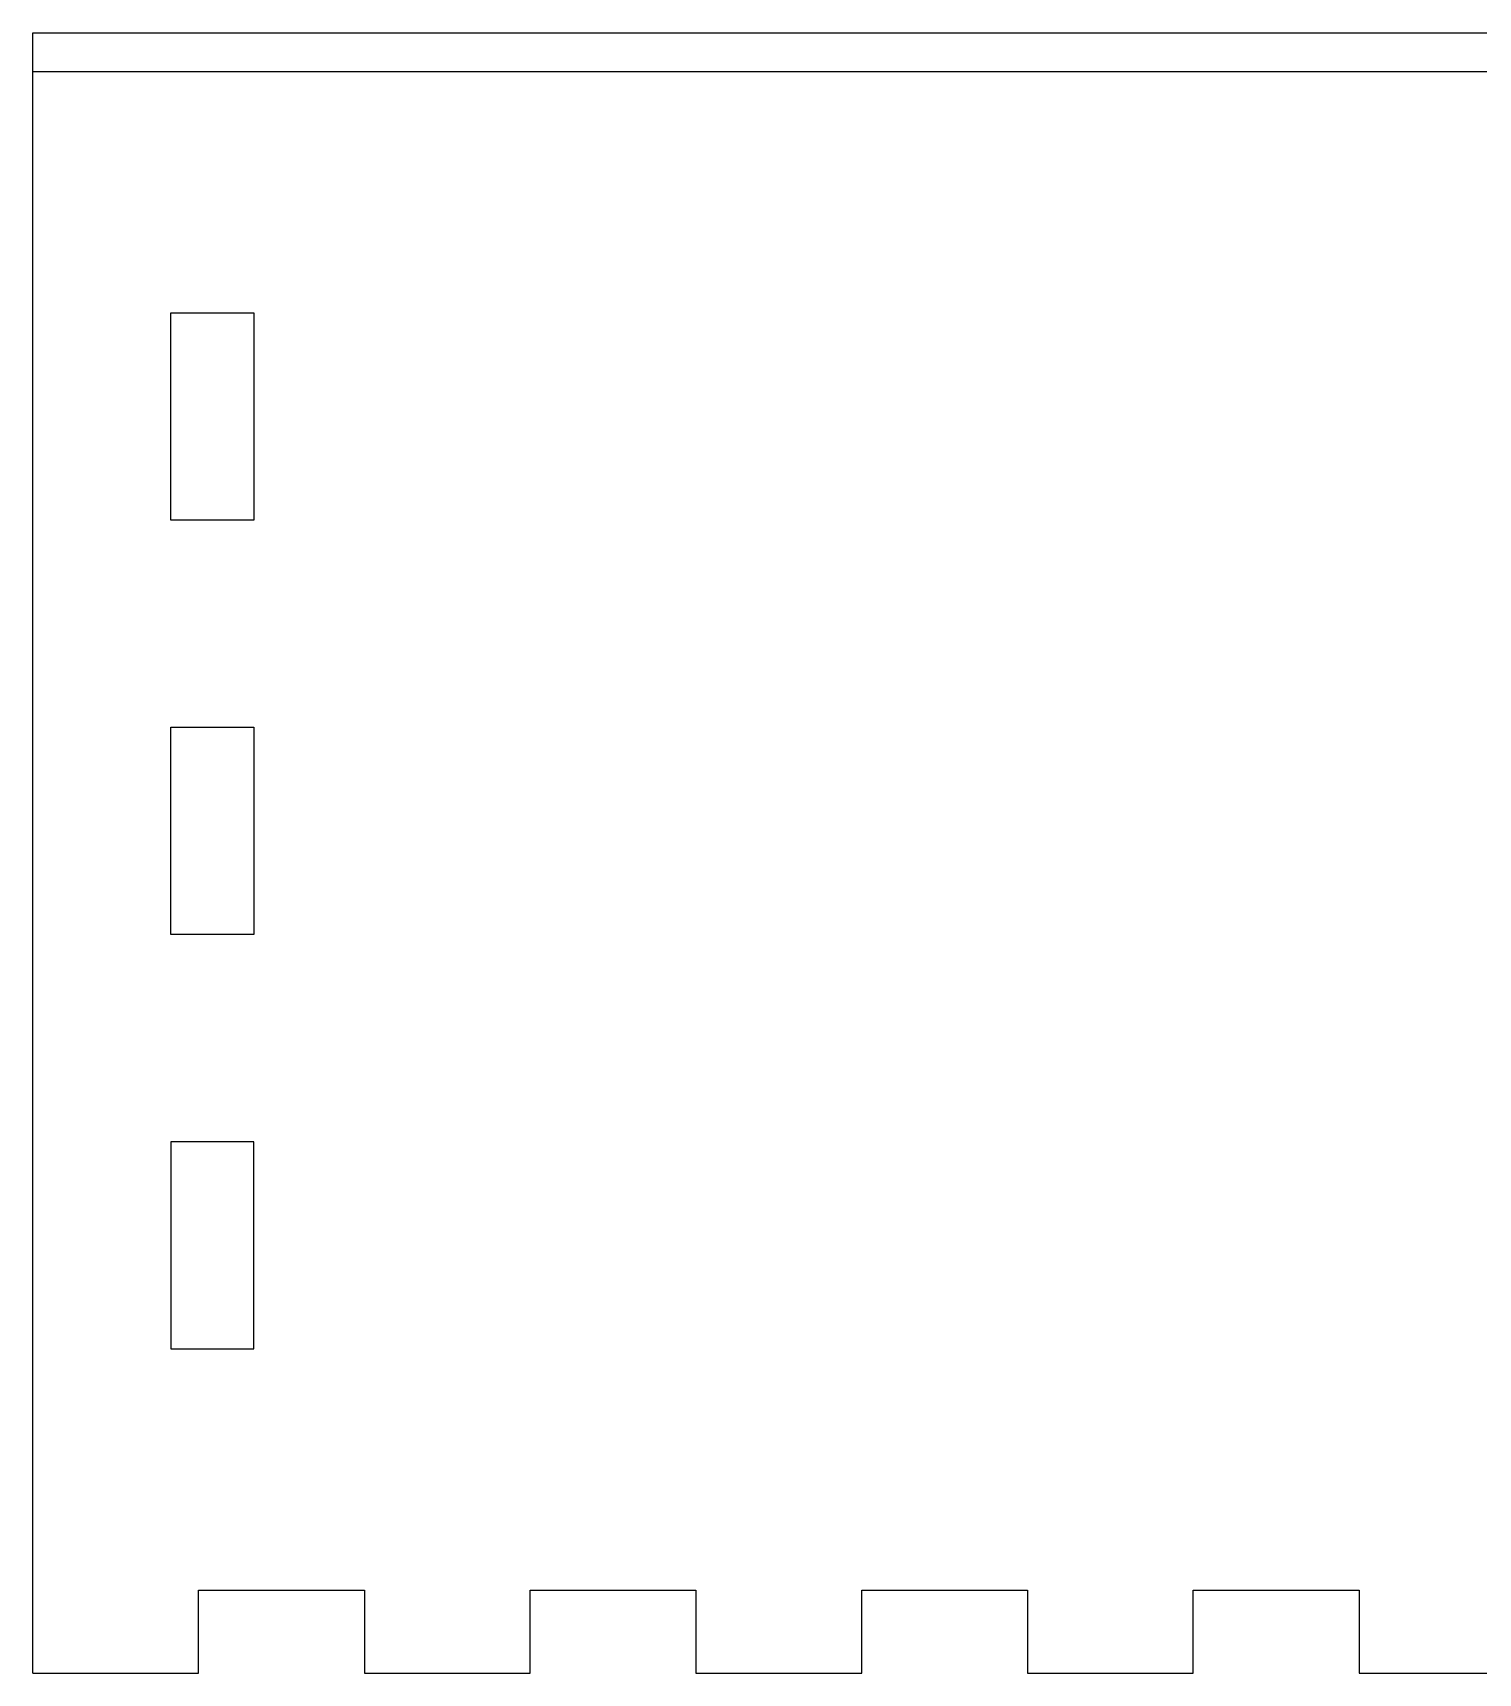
# Model space of a CAD drawing. Header units: millimetres. Extents: x -118 to 1853, y -1989 to 612.
# Drawn here: x 435.5 to 540.1, y 492.9 to 611.6 of the extents above; entities that cross this region are included whole.
import ezdxf

# ---------------------------------------------------------------- set-up
doc = ezdxf.new("R2010")
doc.units = ezdxf.units.MM
doc.layers.add('Holes', color=1, linetype='Continuous', plot=False)
doc.layers.add('text', color=5, linetype='Continuous')

# ---------------------------------------------------------------- blocks, each defined once
blk = doc.blocks.new('Back Panel')
for p, q in [((0, -115.95), (0, 2.8)), ((0, 2.8), (208.5, 2.8)), ((0, -115.95), (0, 2.8)), ((0, 2.8), (208.5, 2.8)), ((0, -115.95), (0, 2.8)), ((0, 2.8), (208.5, 2.8)), ((0, -115.95), (0, 2.8)), ((0, 2.8), (208.5, 2.8)), ((0, -115.95), (0, 2.8)), ((0, 2.8), (208.5, 2.8)), ((0, -115.95), (0, 2.8)), ((0, 2.8), (208.5, 2.8)), ((0, -115.95), (0, 2.8)), ((0, 2.8), (208.5, 2.8)), ((0, -115.95), (0, 2.8)), ((0, 2.8), (208.5, 2.8)), ((0, -115.95), (0, 2.8)), ((0, 2.8), (208.5, 2.8)), ((0, -115.95), (0, 2.8)), ((0, 2.8), (208.5, 2.8)), ((0, -115.95), (0, 2.8)), ((0, 2.8), (208.5, 2.8)), ((0, -115.95), (0, 2.8)), ((0, 2.8), (208.5, 2.8)), ((0, -115.95), (0, 2.8)), ((0, 2.8), (208.5, 2.8)), ((0, -115.95), (0, 2.8)), ((0, 2.8), (208.5, 2.8)), ((0, -115.95), (0, 2.8)), ((0, 2.8), (208.5, 2.8)), ((0, -115.95), (0, 2.8)), ((0, 2.8), (208.5, 2.8)), ((0, -115.95), (0, 2.8)), ((0, 2.8), (208.5, 2.8)), ((0, -115.95), (0, 2.8)), ((0, 2.8), (208.5, 2.8)), ((0, -115.95), (0, 2.8)), ((0, 2.8), (208.5, 2.8)), ((0, -115.95), (0, 2.8)), ((0, 2.8), (208.5, 2.8)), ((0, -115.95), (0, 2.8)), ((0, 2.8), (208.5, 2.8)), ((0, -115.95), (0, 2.8)), ((0, 2.8), (208.5, 2.8)), ((0, -115.95), (0, 2.8)), ((0, 2.8), (208.5, 2.8)), ((0, -115.95), (0, 2.8)), ((0, 2.8), (208.5, 2.8)), ((0, -115.95), (0, 2.8)), ((0, 2.8), (208.5, 2.8)), ((0, -115.95), (0, 2.8)), ((0, 2.8), (208.5, 2.8)), ((0, -115.95), (0, 2.8)), ((0, 2.8), (208.5, 2.8)), ((0, -115.95), (0, 2.8)), ((0, 2.8), (208.5, 2.8)), ((0, -115.95), (0, 2.8)), ((0, 2.8), (208.5, 2.8)), ((0, -115.95), (0, 2.8)), ((0, 2.8), (208.5, 2.8)), ((12, -115.95), (12, -109.95)), ((12, -109.95), (24, -109.95)), ((12, -115.95), (12, -109.95)), ((12, -109.95), (24, -109.95)), ((12, -115.95), (12, -109.95)), ((12, -109.95), (24, -109.95)), ((12, -115.95), (12, -109.95)), ((12, -109.95), (24, -109.95)), ((12, -115.95), (12, -109.95)), ((12, -109.95), (24, -109.95)), ((12, -115.95), (12, -109.95)), ((12, -109.95), (24, -109.95)), ((12, -115.95), (12, -109.95)), ((12, -109.95), (24, -109.95)), ((12, -115.95), (12, -109.95)), ((12, -109.95), (24, -109.95)), ((12, -115.95), (12, -109.95)), ((12, -109.95), (24, -109.95)), ((12, -115.95), (12, -109.95)), ((12, -109.95), (24, -109.95)), ((12, -115.95), (12, -109.95)), ((12, -109.95), (24, -109.95)), ((12, -115.95), (12, -109.95)), ((12, -109.95), (24, -109.95)), ((12, -115.95), (12, -109.95)), ((12, -109.95), (24, -109.95)), ((12, -115.95), (12, -109.95)), ((12, -109.95), (24, -109.95)), ((12, -115.95), (12, -109.95)), ((12, -109.95), (24, -109.95)), ((12, -115.95), (12, -109.95)), ((12, -109.95), (24, -109.95)), ((12, -115.95), (12, -109.95)), ((12, -109.95), (24, -109.95)), ((12, -115.95), (12, -109.95)), ((12, -109.95), (24, -109.95)), ((12, -115.95), (12, -109.95)), ((12, -109.95), (24, -109.95)), ((12, -115.95), (12, -109.95)), ((12, -109.95), (24, -109.95)), ((12, -115.95), (12, -109.95)), ((12, -109.95), (24, -109.95)), ((12, -115.95), (12, -109.95)), ((12, -109.95), (24, -109.95)), ((12, -115.95), (12, -109.95)), ((12, -109.95), (24, -109.95)), ((12, -115.95), (12, -109.95)), ((12, -109.95), (24, -109.95)), ((12, -115.95), (12, -109.95)), ((12, -109.95), (24, -109.95)), ((12, -115.95), (12, -109.95)), ((12, -109.95), (24, -109.95)), ((12, -115.95), (12, -109.95)), ((12, -109.95), (24, -109.95)), ((12, -115.95), (12, -109.95)), ((12, -109.95), (24, -109.95)), ((12, -115.95), (12, -109.95)), ((12, -109.95), (24, -109.95)), ((12, -115.95), (12, -109.95)), ((12, -109.95), (24, -109.95)), ((24, -109.95), (24, -115.95)), ((24, -109.95), (24, -115.95)), ((24, -109.95), (24, -115.95)), ((24, -109.95), (24, -115.95)), ((24, -109.95), (24, -115.95)), ((24, -109.95), (24, -115.95)), ((24, -109.95), (24, -115.95)), ((24, -109.95), (24, -115.95)), ((24, -109.95), (24, -115.95)), ((24, -109.95), (24, -115.95)), ((24, -109.95), (24, -115.95)), ((24, -109.95), (24, -115.95)), ((24, -109.95), (24, -115.95)), ((24, -109.95), (24, -115.95)), ((24, -109.95), (24, -115.95)), ((24, -109.95), (24, -115.95)), ((24, -109.95), (24, -115.95)), ((24, -109.95), (24, -115.95)), ((24, -109.95), (24, -115.95)), ((24, -109.95), (24, -115.95)), ((24, -109.95), (24, -115.95)), ((24, -109.95), (24, -115.95)), ((24, -109.95), (24, -115.95)), ((24, -109.95), (24, -115.95)), ((24, -109.95), (24, -115.95)), ((24, -109.95), (24, -115.95)), ((24, -109.95), (24, -115.95)), ((24, -109.95), (24, -115.95)), ((24, -109.95), (24, -115.95)), ((24, -109.95), (24, -115.95)), ((36, -115.95), (36, -109.95)), ((36, -109.95), (48, -109.95)), ((36, -115.95), (36, -109.95)), ((36, -109.95), (48, -109.95)), ((36, -115.95), (36, -109.95)), ((36, -109.95), (48, -109.95)), ((36, -115.95), (36, -109.95)), ((36, -109.95), (48, -109.95)), ((36, -115.95), (36, -109.95)), ((36, -109.95), (48, -109.95)), ((36, -115.95), (36, -109.95)), ((36, -109.95), (48, -109.95)), ((36, -115.95), (36, -109.95)), ((36, -109.95), (48, -109.95)), ((36, -115.95), (36, -109.95)), ((36, -109.95), (48, -109.95)), ((36, -115.95), (36, -109.95)), ((36, -109.95), (48, -109.95)), ((36, -115.95), (36, -109.95)), ((36, -109.95), (48, -109.95)), ((36, -115.95), (36, -109.95)), ((36, -109.95), (48, -109.95)), ((36, -115.95), (36, -109.95)), ((36, -109.95), (48, -109.95)), ((36, -115.95), (36, -109.95)), ((36, -109.95), (48, -109.95)), ((36, -115.95), (36, -109.95)), ((36, -109.95), (48, -109.95)), ((36, -115.95), (36, -109.95)), ((36, -109.95), (48, -109.95)), ((36, -115.95), (36, -109.95)), ((36, -109.95), (48, -109.95)), ((36, -115.95), (36, -109.95)), ((36, -109.95), (48, -109.95)), ((36, -115.95), (36, -109.95)), ((36, -109.95), (48, -109.95)), ((36, -115.95), (36, -109.95)), ((36, -109.95), (48, -109.95)), ((36, -115.95), (36, -109.95)), ((36, -109.95), (48, -109.95)), ((36, -115.95), (36, -109.95)), ((36, -109.95), (48, -109.95)), ((36, -115.95), (36, -109.95)), ((36, -109.95), (48, -109.95)), ((36, -115.95), (36, -109.95)), ((36, -109.95), (48, -109.95)), ((36, -115.95), (36, -109.95)), ((36, -109.95), (48, -109.95)), ((36, -115.95), (36, -109.95)), ((36, -109.95), (48, -109.95)), ((36, -115.95), (36, -109.95)), ((36, -109.95), (48, -109.95)), ((36, -115.95), (36, -109.95)), ((36, -109.95), (48, -109.95)), ((36, -115.95), (36, -109.95)), ((36, -109.95), (48, -109.95)), ((36, -115.95), (36, -109.95)), ((36, -109.95), (48, -109.95)), ((36, -115.95), (36, -109.95)), ((36, -109.95), (48, -109.95)), ((48, -109.95), (48, -115.95)), ((48, -109.95), (48, -115.95)), ((48, -109.95), (48, -115.95)), ((48, -109.95), (48, -115.95)), ((48, -109.95), (48, -115.95)), ((48, -109.95), (48, -115.95)), ((48, -109.95), (48, -115.95)), ((48, -109.95), (48, -115.95)), ((48, -109.95), (48, -115.95)), ((48, -109.95), (48, -115.95)), ((48, -109.95), (48, -115.95)), ((48, -109.95), (48, -115.95)), ((48, -109.95), (48, -115.95)), ((48, -109.95), (48, -115.95)), ((48, -109.95), (48, -115.95)), ((48, -109.95), (48, -115.95)), ((48, -109.95), (48, -115.95)), ((48, -109.95), (48, -115.95)), ((48, -109.95), (48, -115.95)), ((48, -109.95), (48, -115.95)), ((48, -109.95), (48, -115.95)), ((48, -109.95), (48, -115.95)), ((48, -109.95), (48, -115.95)), ((48, -109.95), (48, -115.95)), ((48, -109.95), (48, -115.95)), ((48, -109.95), (48, -115.95)), ((48, -109.95), (48, -115.95)), ((48, -109.95), (48, -115.95)), ((48, -109.95), (48, -115.95)), ((48, -109.95), (48, -115.95)), ((60, -115.95), (60, -109.95)), ((60, -109.95), (72, -109.95)), ((60, -115.95), (60, -109.95)), ((60, -109.95), (72, -109.95)), ((60, -115.95), (60, -109.95)), ((60, -109.95), (72, -109.95)), ((60, -115.95), (60, -109.95)), ((60, -109.95), (72, -109.95)), ((60, -115.95), (60, -109.95)), ((60, -109.95), (72, -109.95)), ((60, -115.95), (60, -109.95)), ((60, -109.95), (72, -109.95)), ((60, -115.95), (60, -109.95)), ((60, -109.95), (72, -109.95)), ((60, -115.95), (60, -109.95)), ((60, -109.95), (72, -109.95)), ((60, -115.95), (60, -109.95)), ((60, -109.95), (72, -109.95)), ((60, -115.95), (60, -109.95)), ((60, -109.95), (72, -109.95)), ((60, -115.95), (60, -109.95)), ((60, -109.95), (72, -109.95)), ((60, -115.95), (60, -109.95)), ((60, -109.95), (72, -109.95)), ((60, -115.95), (60, -109.95)), ((60, -109.95), (72, -109.95)), ((60, -115.95), (60, -109.95)), ((60, -109.95), (72, -109.95)), ((60, -115.95), (60, -109.95)), ((60, -109.95), (72, -109.95)), ((60, -115.95), (60, -109.95)), ((60, -109.95), (72, -109.95)), ((60, -115.95), (60, -109.95)), ((60, -109.95), (72, -109.95)), ((60, -115.95), (60, -109.95)), ((60, -109.95), (72, -109.95)), ((60, -115.95), (60, -109.95)), ((60, -109.95), (72, -109.95)), ((60, -115.95), (60, -109.95)), ((60, -109.95), (72, -109.95)), ((60, -115.95), (60, -109.95)), ((60, -109.95), (72, -109.95)), ((60, -115.95), (60, -109.95)), ((60, -109.95), (72, -109.95)), ((60, -115.95), (60, -109.95)), ((60, -109.95), (72, -109.95)), ((60, -115.95), (60, -109.95)), ((60, -109.95), (72, -109.95)), ((60, -115.95), (60, -109.95)), ((60, -109.95), (72, -109.95)), ((60, -115.95), (60, -109.95)), ((60, -109.95), (72, -109.95)), ((60, -115.95), (60, -109.95)), ((60, -109.95), (72, -109.95)), ((60, -115.95), (60, -109.95)), ((60, -109.95), (72, -109.95)), ((60, -115.95), (60, -109.95)), ((60, -109.95), (72, -109.95)), ((60, -115.95), (60, -109.95)), ((60, -109.95), (72, -109.95)), ((72, -109.95), (72, -115.95)), ((72, -109.95), (72, -115.95)), ((72, -109.95), (72, -115.95)), ((72, -109.95), (72, -115.95)), ((72, -109.95), (72, -115.95)), ((72, -109.95), (72, -115.95)), ((72, -109.95), (72, -115.95)), ((72, -109.95), (72, -115.95)), ((72, -109.95), (72, -115.95)), ((72, -109.95), (72, -115.95)), ((72, -109.95), (72, -115.95)), ((72, -109.95), (72, -115.95)), ((72, -109.95), (72, -115.95)), ((72, -109.95), (72, -115.95)), ((72, -109.95), (72, -115.95)), ((72, -109.95), (72, -115.95)), ((72, -109.95), (72, -115.95)), ((72, -109.95), (72, -115.95)), ((72, -109.95), (72, -115.95)), ((72, -109.95), (72, -115.95)), ((72, -109.95), (72, -115.95)), ((72, -109.95), (72, -115.95)), ((72, -109.95), (72, -115.95)), ((72, -109.95), (72, -115.95)), ((72, -109.95), (72, -115.95)), ((72, -109.95), (72, -115.95)), ((72, -109.95), (72, -115.95)), ((72, -109.95), (72, -115.95)), ((72, -109.95), (72, -115.95)), ((72, -109.95), (72, -115.95)), ((84, -115.95), (84, -109.95)), ((84, -109.95), (96, -109.95)), ((84, -115.95), (84, -109.95)), ((84, -109.95), (96, -109.95)), ((84, -115.95), (84, -109.95)), ((84, -109.95), (96, -109.95)), ((84, -115.95), (84, -109.95)), ((84, -109.95), (96, -109.95)), ((84, -115.95), (84, -109.95)), ((84, -109.95), (96, -109.95)), ((84, -115.95), (84, -109.95)), ((84, -109.95), (96, -109.95)), ((84, -115.95), (84, -109.95)), ((84, -109.95), (96, -109.95)), ((84, -115.95), (84, -109.95)), ((84, -109.95), (96, -109.95)), ((84, -115.95), (84, -109.95)), ((84, -109.95), (96, -109.95)), ((84, -115.95), (84, -109.95)), ((84, -109.95), (96, -109.95)), ((84, -115.95), (84, -109.95)), ((84, -109.95), (96, -109.95)), ((84, -115.95), (84, -109.95)), ((84, -109.95), (96, -109.95)), ((84, -115.95), (84, -109.95)), ((84, -109.95), (96, -109.95)), ((84, -115.95), (84, -109.95)), ((84, -109.95), (96, -109.95)), ((84, -115.95), (84, -109.95)), ((84, -109.95), (96, -109.95)), ((84, -115.95), (84, -109.95)), ((84, -109.95), (96, -109.95)), ((84, -115.95), (84, -109.95)), ((84, -109.95), (96, -109.95)), ((84, -115.95), (84, -109.95)), ((84, -109.95), (96, -109.95)), ((84, -115.95), (84, -109.95)), ((84, -109.95), (96, -109.95)), ((84, -115.95), (84, -109.95)), ((84, -109.95), (96, -109.95)), ((84, -115.95), (84, -109.95)), ((84, -109.95), (96, -109.95)), ((84, -115.95), (84, -109.95)), ((84, -109.95), (96, -109.95)), ((84, -115.95), (84, -109.95)), ((84, -109.95), (96, -109.95)), ((84, -115.95), (84, -109.95)), ((84, -109.95), (96, -109.95)), ((84, -115.95), (84, -109.95)), ((84, -109.95), (96, -109.95)), ((84, -115.95), (84, -109.95)), ((84, -109.95), (96, -109.95)), ((84, -115.95), (84, -109.95)), ((84, -109.95), (96, -109.95)), ((84, -115.95), (84, -109.95)), ((84, -109.95), (96, -109.95)), ((84, -115.95), (84, -109.95)), ((84, -109.95), (96, -109.95)), ((84, -115.95), (84, -109.95)), ((84, -109.95), (96, -109.95)), ((96, -109.95), (96, -115.95)), ((96, -109.95), (96, -115.95)), ((96, -109.95), (96, -115.95)), ((96, -109.95), (96, -115.95)), ((96, -109.95), (96, -115.95)), ((96, -109.95), (96, -115.95)), ((96, -109.95), (96, -115.95)), ((96, -109.95), (96, -115.95)), ((96, -109.95), (96, -115.95)), ((96, -109.95), (96, -115.95)), ((96, -109.95), (96, -115.95)), ((96, -109.95), (96, -115.95)), ((96, -109.95), (96, -115.95)), ((96, -109.95), (96, -115.95)), ((96, -109.95), (96, -115.95)), ((96, -109.95), (96, -115.95)), ((96, -109.95), (96, -115.95)), ((96, -109.95), (96, -115.95)), ((96, -109.95), (96, -115.95)), ((96, -109.95), (96, -115.95)), ((96, -109.95), (96, -115.95)), ((96, -109.95), (96, -115.95)), ((96, -109.95), (96, -115.95)), ((96, -109.95), (96, -115.95)), ((96, -109.95), (96, -115.95)), ((96, -109.95), (96, -115.95)), ((96, -109.95), (96, -115.95)), ((96, -109.95), (96, -115.95)), ((96, -109.95), (96, -115.95)), ((96, -109.95), (96, -115.95)), ((0, -115.95), (12, -115.95)), ((0, -115.95), (12, -115.95)), ((0, -115.95), (12, -115.95)), ((0, -115.95), (12, -115.95)), ((0, -115.95), (12, -115.95)), ((0, -115.95), (12, -115.95)), ((0, -115.95), (12, -115.95)), ((0, -115.95), (12, -115.95)), ((0, -115.95), (12, -115.95)), ((0, -115.95), (12, -115.95)), ((0, -115.95), (12, -115.95)), ((0, -115.95), (12, -115.95)), ((0, -115.95), (12, -115.95)), ((0, -115.95), (12, -115.95)), ((0, -115.95), (12, -115.95)), ((0, -115.95), (12, -115.95)), ((0, -115.95), (12, -115.95)), ((0, -115.95), (12, -115.95)), ((0, -115.95), (12, -115.95)), ((0, -115.95), (12, -115.95)), ((0, -115.95), (12, -115.95)), ((0, -115.95), (12, -115.95)), ((0, -115.95), (12, -115.95)), ((0, -115.95), (12, -115.95)), ((0, -115.95), (12, -115.95)), ((0, -115.95), (12, -115.95)), ((0, -115.95), (12, -115.95)), ((0, -115.95), (12, -115.95)), ((0, -115.95), (12, -115.95)), ((0, -115.95), (12, -115.95)), ((24, -115.95), (36, -115.95)), ((24, -115.95), (36, -115.95)), ((24, -115.95), (36, -115.95)), ((24, -115.95), (36, -115.95)), ((24, -115.95), (36, -115.95)), ((24, -115.95), (36, -115.95)), ((24, -115.95), (36, -115.95)), ((24, -115.95), (36, -115.95)), ((24, -115.95), (36, -115.95)), ((24, -115.95), (36, -115.95)), ((24, -115.95), (36, -115.95)), ((24, -115.95), (36, -115.95)), ((24, -115.95), (36, -115.95)), ((24, -115.95), (36, -115.95)), ((24, -115.95), (36, -115.95)), ((24, -115.95), (36, -115.95)), ((24, -115.95), (36, -115.95)), ((24, -115.95), (36, -115.95)), ((24, -115.95), (36, -115.95)), ((24, -115.95), (36, -115.95)), ((24, -115.95), (36, -115.95)), ((24, -115.95), (36, -115.95)), ((24, -115.95), (36, -115.95)), ((24, -115.95), (36, -115.95)), ((24, -115.95), (36, -115.95)), ((24, -115.95), (36, -115.95)), ((24, -115.95), (36, -115.95)), ((24, -115.95), (36, -115.95)), ((24, -115.95), (36, -115.95)), ((24, -115.95), (36, -115.95)), ((48, -115.95), (60, -115.95)), ((48, -115.95), (60, -115.95)), ((48, -115.95), (60, -115.95)), ((48, -115.95), (60, -115.95)), ((48, -115.95), (60, -115.95)), ((48, -115.95), (60, -115.95)), ((48, -115.95), (60, -115.95)), ((48, -115.95), (60, -115.95)), ((48, -115.95), (60, -115.95)), ((48, -115.95), (60, -115.95)), ((48, -115.95), (60, -115.95)), ((48, -115.95), (60, -115.95)), ((48, -115.95), (60, -115.95)), ((48, -115.95), (60, -115.95)), ((48, -115.95), (60, -115.95)), ((48, -115.95), (60, -115.95)), ((48, -115.95), (60, -115.95)), ((48, -115.95), (60, -115.95)), ((48, -115.95), (60, -115.95)), ((48, -115.95), (60, -115.95)), ((48, -115.95), (60, -115.95)), ((48, -115.95), (60, -115.95)), ((48, -115.95), (60, -115.95)), ((48, -115.95), (60, -115.95)), ((48, -115.95), (60, -115.95)), ((48, -115.95), (60, -115.95)), ((48, -115.95), (60, -115.95)), ((48, -115.95), (60, -115.95)), ((48, -115.95), (60, -115.95)), ((48, -115.95), (60, -115.95)), ((72, -115.95), (84, -115.95)), ((72, -115.95), (84, -115.95)), ((72, -115.95), (84, -115.95)), ((72, -115.95), (84, -115.95)), ((72, -115.95), (84, -115.95)), ((72, -115.95), (84, -115.95)), ((72, -115.95), (84, -115.95)), ((72, -115.95), (84, -115.95)), ((72, -115.95), (84, -115.95)), ((72, -115.95), (84, -115.95)), ((72, -115.95), (84, -115.95)), ((72, -115.95), (84, -115.95)), ((72, -115.95), (84, -115.95)), ((72, -115.95), (84, -115.95)), ((72, -115.95), (84, -115.95)), ((72, -115.95), (84, -115.95)), ((72, -115.95), (84, -115.95)), ((72, -115.95), (84, -115.95)), ((72, -115.95), (84, -115.95)), ((72, -115.95), (84, -115.95)), ((72, -115.95), (84, -115.95)), ((72, -115.95), (84, -115.95)), ((72, -115.95), (84, -115.95)), ((72, -115.95), (84, -115.95)), ((72, -115.95), (84, -115.95)), ((72, -115.95), (84, -115.95)), ((72, -115.95), (84, -115.95)), ((72, -115.95), (84, -115.95)), ((72, -115.95), (84, -115.95)), ((72, -115.95), (84, -115.95)), ((96, -115.95), (108, -115.95)), ((96, -115.95), (108, -115.95)), ((96, -115.95), (108, -115.95)), ((96, -115.95), (108, -115.95)), ((96, -115.95), (108, -115.95)), ((96, -115.95), (108, -115.95)), ((96, -115.95), (108, -115.95)), ((96, -115.95), (108, -115.95)), ((96, -115.95), (108, -115.95)), ((96, -115.95), (108, -115.95)), ((96, -115.95), (108, -115.95)), ((96, -115.95), (108, -115.95)), ((96, -115.95), (108, -115.95)), ((96, -115.95), (108, -115.95)), ((96, -115.95), (108, -115.95)), ((96, -115.95), (108, -115.95)), ((96, -115.95), (108, -115.95)), ((96, -115.95), (108, -115.95)), ((96, -115.95), (108, -115.95)), ((96, -115.95), (108, -115.95)), ((96, -115.95), (108, -115.95)), ((96, -115.95), (108, -115.95)), ((96, -115.95), (108, -115.95)), ((96, -115.95), (108, -115.95)), ((96, -115.95), (108, -115.95)), ((96, -115.95), (108, -115.95)), ((96, -115.95), (108, -115.95)), ((96, -115.95), (108, -115.95)), ((96, -115.95), (108, -115.95)), ((96, -115.95), (108, -115.95))]:
    blk.add_line(p, q)
at = {"layer": 'Holes'}
for p, q in [((10, -32.48), (10, -17.48)), ((10, -17.48), (16, -17.48)), ((10, -32.48), (10, -17.48)), ((10, -17.48), (16, -17.48)), ((10, -32.48), (10, -17.48)), ((10, -17.48), (16, -17.48)), ((10, -32.48), (10, -17.48)), ((10, -17.48), (16, -17.48)), ((10, -32.48), (10, -17.48)), ((10, -17.48), (16, -17.48)), ((10, -32.48), (10, -17.48)), ((10, -17.48), (16, -17.48)), ((10, -32.48), (10, -17.48)), ((10, -17.48), (16, -17.48)), ((10, -32.48), (10, -17.48)), ((10, -17.48), (16, -17.48)), ((10, -32.48), (10, -17.48)), ((10, -17.48), (16, -17.48)), ((10, -32.48), (10, -17.48)), ((10, -17.48), (16, -17.48)), ((10, -32.48), (10, -17.48)), ((10, -17.48), (16, -17.48)), ((10, -32.48), (10, -17.48)), ((10, -17.48), (16, -17.48)), ((10, -32.48), (10, -17.48)), ((10, -17.48), (16, -17.48)), ((10, -32.48), (10, -17.48)), ((10, -17.48), (16, -17.48)), ((10, -32.48), (10, -17.48)), ((10, -17.48), (16, -17.48)), ((10, -32.48), (10, -17.48)), ((10, -17.48), (16, -17.48)), ((10, -32.48), (10, -17.48)), ((10, -17.48), (16, -17.48)), ((10, -32.48), (10, -17.48)), ((10, -17.48), (16, -17.48)), ((10, -32.48), (10, -17.48)), ((10, -17.48), (16, -17.48)), ((10, -32.48), (10, -17.48)), ((10, -17.48), (16, -17.48)), ((10, -32.48), (10, -17.48)), ((10, -17.48), (16, -17.48)), ((10, -32.48), (10, -17.48)), ((10, -17.48), (16, -17.48)), ((10, -32.48), (10, -17.48)), ((10, -17.48), (16, -17.48)), ((10, -32.48), (10, -17.48)), ((10, -17.48), (16, -17.48)), ((10, -32.48), (10, -17.48)), ((10, -17.48), (16, -17.48)), ((10, -32.48), (10, -17.48)), ((10, -17.48), (16, -17.48)), ((10, -32.48), (10, -17.48)), ((10, -17.48), (16, -17.48)), ((10, -32.48), (10, -17.48)), ((10, -17.48), (16, -17.48)), ((10, -32.48), (10, -17.48)), ((10, -17.48), (16, -17.48)), ((10, -32.48), (10, -17.48)), ((10, -17.48), (16, -17.48)), ((16, -17.48), (16, -32.48)), ((16, -17.48), (16, -32.48)), ((16, -17.48), (16, -32.48)), ((16, -17.48), (16, -32.48)), ((16, -17.48), (16, -32.48)), ((16, -17.48), (16, -32.48)), ((16, -17.48), (16, -32.48)), ((16, -17.48), (16, -32.48)), ((16, -17.48), (16, -32.48)), ((16, -17.48), (16, -32.48)), ((16, -17.48), (16, -32.48)), ((16, -17.48), (16, -32.48)), ((16, -17.48), (16, -32.48)), ((16, -17.48), (16, -32.48)), ((16, -17.48), (16, -32.48)), ((16, -17.48), (16, -32.48)), ((16, -17.48), (16, -32.48)), ((16, -17.48), (16, -32.48)), ((16, -17.48), (16, -32.48)), ((16, -17.48), (16, -32.48)), ((16, -17.48), (16, -32.48)), ((16, -17.48), (16, -32.48)), ((16, -17.48), (16, -32.48)), ((16, -17.48), (16, -32.48)), ((16, -17.48), (16, -32.48)), ((16, -17.48), (16, -32.48)), ((16, -17.48), (16, -32.48)), ((16, -17.48), (16, -32.48)), ((16, -17.48), (16, -32.48)), ((16, -17.48), (16, -32.48)), ((16, -32.48), (10, -32.48)), ((16, -32.48), (10, -32.48)), ((16, -32.48), (10, -32.48)), ((16, -32.48), (10, -32.48)), ((16, -32.48), (10, -32.48)), ((16, -32.48), (10, -32.48)), ((16, -32.48), (10, -32.48)), ((16, -32.48), (10, -32.48)), ((16, -32.48), (10, -32.48)), ((16, -32.48), (10, -32.48)), ((16, -32.48), (10, -32.48)), ((16, -32.48), (10, -32.48)), ((16, -32.48), (10, -32.48)), ((16, -32.48), (10, -32.48)), ((16, -32.48), (10, -32.48)), ((16, -32.48), (10, -32.48)), ((16, -32.48), (10, -32.48)), ((16, -32.48), (10, -32.48)), ((16, -32.48), (10, -32.48)), ((16, -32.48), (10, -32.48)), ((16, -32.48), (10, -32.48)), ((16, -32.48), (10, -32.48)), ((16, -32.48), (10, -32.48)), ((16, -32.48), (10, -32.48)), ((16, -32.48), (10, -32.48)), ((16, -32.48), (10, -32.48)), ((16, -32.48), (10, -32.48)), ((16, -32.48), (10, -32.48)), ((16, -32.48), (10, -32.48)), ((16, -32.48), (10, -32.48)), ((10, -62.48), (10, -47.48)), ((10, -47.48), (16, -47.48)), ((10, -62.48), (10, -47.48)), ((10, -47.48), (16, -47.48)), ((10, -62.48), (10, -47.48)), ((10, -47.48), (16, -47.48)), ((10, -62.48), (10, -47.48)), ((10, -47.48), (16, -47.48)), ((10, -62.48), (10, -47.48)), ((10, -47.48), (16, -47.48)), ((10, -62.48), (10, -47.48)), ((10, -47.48), (16, -47.48)), ((10, -62.48), (10, -47.48)), ((10, -47.48), (16, -47.48)), ((10, -62.48), (10, -47.48)), ((10, -47.48), (16, -47.48)), ((10, -62.48), (10, -47.48)), ((10, -47.48), (16, -47.48)), ((10, -62.48), (10, -47.48)), ((10, -47.48), (16, -47.48)), ((10, -62.48), (10, -47.48)), ((10, -47.48), (16, -47.48)), ((10, -62.48), (10, -47.48)), ((10, -47.48), (16, -47.48)), ((10, -62.48), (10, -47.48)), ((10, -47.48), (16, -47.48)), ((10, -62.48), (10, -47.48)), ((10, -47.48), (16, -47.48)), ((10, -62.48), (10, -47.48)), ((10, -47.48), (16, -47.48)), ((10, -62.48), (10, -47.48)), ((10, -47.48), (16, -47.48)), ((10, -62.48), (10, -47.48)), ((10, -47.48), (16, -47.48)), ((10, -62.48), (10, -47.48)), ((10, -47.48), (16, -47.48)), ((10, -62.48), (10, -47.48)), ((10, -47.48), (16, -47.48)), ((10, -62.48), (10, -47.48)), ((10, -47.48), (16, -47.48)), ((10, -62.48), (10, -47.48)), ((10, -47.48), (16, -47.48)), ((10, -62.48), (10, -47.48)), ((10, -47.48), (16, -47.48)), ((10, -62.48), (10, -47.48)), ((10, -47.48), (16, -47.48)), ((10, -62.48), (10, -47.48)), ((10, -47.48), (16, -47.48)), ((10, -62.48), (10, -47.48)), ((10, -47.48), (16, -47.48)), ((10, -62.48), (10, -47.48)), ((10, -47.48), (16, -47.48)), ((10, -62.48), (10, -47.48)), ((10, -47.48), (16, -47.48)), ((10, -62.48), (10, -47.48)), ((10, -47.48), (16, -47.48)), ((10, -62.48), (10, -47.48)), ((10, -47.48), (16, -47.48)), ((10, -62.48), (10, -47.48)), ((10, -47.48), (16, -47.48)), ((16, -47.48), (16, -62.48)), ((16, -47.48), (16, -62.48)), ((16, -47.48), (16, -62.48)), ((16, -47.48), (16, -62.48)), ((16, -47.48), (16, -62.48)), ((16, -47.48), (16, -62.48)), ((16, -47.48), (16, -62.48)), ((16, -47.48), (16, -62.48)), ((16, -47.48), (16, -62.48)), ((16, -47.48), (16, -62.48)), ((16, -47.48), (16, -62.48)), ((16, -47.48), (16, -62.48)), ((16, -47.48), (16, -62.48)), ((16, -47.48), (16, -62.48)), ((16, -47.48), (16, -62.48)), ((16, -47.48), (16, -62.48)), ((16, -47.48), (16, -62.48)), ((16, -47.48), (16, -62.48)), ((16, -47.48), (16, -62.48)), ((16, -47.48), (16, -62.48)), ((16, -47.48), (16, -62.48)), ((16, -47.48), (16, -62.48)), ((16, -47.48), (16, -62.48)), ((16, -47.48), (16, -62.48)), ((16, -47.48), (16, -62.48)), ((16, -47.48), (16, -62.48)), ((16, -47.48), (16, -62.48)), ((16, -47.48), (16, -62.48)), ((16, -47.48), (16, -62.48)), ((16, -47.48), (16, -62.48)), ((16, -62.48), (10, -62.48)), ((16, -62.48), (10, -62.48)), ((16, -62.48), (10, -62.48)), ((16, -62.48), (10, -62.48)), ((16, -62.48), (10, -62.48)), ((16, -62.48), (10, -62.48)), ((16, -62.48), (10, -62.48)), ((16, -62.48), (10, -62.48)), ((16, -62.48), (10, -62.48)), ((16, -62.48), (10, -62.48)), ((16, -62.48), (10, -62.48)), ((16, -62.48), (10, -62.48)), ((16, -62.48), (10, -62.48)), ((16, -62.48), (10, -62.48)), ((16, -62.48), (10, -62.48)), ((16, -62.48), (10, -62.48)), ((16, -62.48), (10, -62.48)), ((16, -62.48), (10, -62.48)), ((16, -62.48), (10, -62.48)), ((16, -62.48), (10, -62.48)), ((16, -62.48), (10, -62.48)), ((16, -62.48), (10, -62.48)), ((16, -62.48), (10, -62.48)), ((16, -62.48), (10, -62.48)), ((16, -62.48), (10, -62.48)), ((16, -62.48), (10, -62.48)), ((16, -62.48), (10, -62.48)), ((16, -62.48), (10, -62.48)), ((16, -62.48), (10, -62.48)), ((16, -62.48), (10, -62.48)), ((16, -77.48), (10, -77.48)), ((10, -77.48), (10, -92.48)), ((16, -77.48), (10, -77.48)), ((10, -77.48), (10, -92.48)), ((16, -77.48), (10, -77.48)), ((10, -77.48), (10, -92.48)), ((16, -77.48), (10, -77.48)), ((10, -77.48), (10, -92.48)), ((16, -77.48), (10, -77.48)), ((10, -77.48), (10, -92.48)), ((16, -77.48), (10, -77.48)), ((10, -77.48), (10, -92.48)), ((16, -77.48), (10, -77.48)), ((10, -77.48), (10, -92.48)), ((16, -77.48), (10, -77.48)), ((10, -77.48), (10, -92.48)), ((16, -77.48), (10, -77.48)), ((10, -77.48), (10, -92.48)), ((16, -77.48), (10, -77.48)), ((10, -77.48), (10, -92.48)), ((16, -77.48), (10, -77.48)), ((10, -77.48), (10, -92.48)), ((16, -77.48), (10, -77.48)), ((10, -77.48), (10, -92.48)), ((16, -77.48), (10, -77.48)), ((10, -77.48), (10, -92.48)), ((16, -77.48), (10, -77.48)), ((10, -77.48), (10, -92.48)), ((16, -77.48), (10, -77.48)), ((10, -77.48), (10, -92.48)), ((16, -77.48), (10, -77.48)), ((10, -77.48), (10, -92.48)), ((16, -77.48), (10, -77.48)), ((10, -77.48), (10, -92.48)), ((16, -77.48), (10, -77.48)), ((10, -77.48), (10, -92.48)), ((16, -77.48), (10, -77.48)), ((10, -77.48), (10, -92.48)), ((16, -77.48), (10, -77.48)), ((10, -77.48), (10, -92.48)), ((16, -77.48), (10, -77.48)), ((10, -77.48), (10, -92.48)), ((16, -77.48), (10, -77.48)), ((10, -77.48), (10, -92.48)), ((16, -77.48), (10, -77.48)), ((10, -77.48), (10, -92.48)), ((16, -77.48), (10, -77.48)), ((10, -77.48), (10, -92.48)), ((16, -77.48), (10, -77.48)), ((10, -77.48), (10, -92.48)), ((16, -77.48), (10, -77.48)), ((10, -77.48), (10, -92.48)), ((16, -77.48), (10, -77.48)), ((10, -77.48), (10, -92.48)), ((16, -77.48), (10, -77.48)), ((10, -77.48), (10, -92.48)), ((16, -77.48), (10, -77.48)), ((10, -77.48), (10, -92.48)), ((16, -77.48), (10, -77.48)), ((10, -77.48), (10, -92.48)), ((16, -92.48), (16, -77.48)), ((16, -92.48), (16, -77.48)), ((16, -92.48), (16, -77.48)), ((16, -92.48), (16, -77.48)), ((16, -92.48), (16, -77.48)), ((16, -92.48), (16, -77.48)), ((16, -92.48), (16, -77.48)), ((16, -92.48), (16, -77.48)), ((16, -92.48), (16, -77.48)), ((16, -92.48), (16, -77.48)), ((16, -92.48), (16, -77.48)), ((16, -92.48), (16, -77.48)), ((16, -92.48), (16, -77.48)), ((16, -92.48), (16, -77.48)), ((16, -92.48), (16, -77.48)), ((16, -92.48), (16, -77.48)), ((16, -92.48), (16, -77.48)), ((16, -92.48), (16, -77.48)), ((16, -92.48), (16, -77.48)), ((16, -92.48), (16, -77.48)), ((16, -92.48), (16, -77.48)), ((16, -92.48), (16, -77.48)), ((16, -92.48), (16, -77.48)), ((16, -92.48), (16, -77.48)), ((16, -92.48), (16, -77.48)), ((16, -92.48), (16, -77.48)), ((16, -92.48), (16, -77.48)), ((16, -92.48), (16, -77.48)), ((16, -92.48), (16, -77.48)), ((16, -92.48), (16, -77.48)), ((10, -92.48), (16, -92.48)), ((10, -92.48), (16, -92.48)), ((10, -92.48), (16, -92.48)), ((10, -92.48), (16, -92.48)), ((10, -92.48), (16, -92.48)), ((10, -92.48), (16, -92.48)), ((10, -92.48), (16, -92.48)), ((10, -92.48), (16, -92.48)), ((10, -92.48), (16, -92.48)), ((10, -92.48), (16, -92.48)), ((10, -92.48), (16, -92.48)), ((10, -92.48), (16, -92.48)), ((10, -92.48), (16, -92.48)), ((10, -92.48), (16, -92.48)), ((10, -92.48), (16, -92.48)), ((10, -92.48), (16, -92.48)), ((10, -92.48), (16, -92.48)), ((10, -92.48), (16, -92.48)), ((10, -92.48), (16, -92.48)), ((10, -92.48), (16, -92.48)), ((10, -92.48), (16, -92.48)), ((10, -92.48), (16, -92.48)), ((10, -92.48), (16, -92.48)), ((10, -92.48), (16, -92.48)), ((10, -92.48), (16, -92.48)), ((10, -92.48), (16, -92.48)), ((10, -92.48), (16, -92.48)), ((10, -92.48), (16, -92.48)), ((10, -92.48), (16, -92.48)), ((10, -92.48), (16, -92.48))]:
    blk.add_line(p, q, dxfattribs=at)
at = {"layer": 'text'}
blk.add_line((0, 0), (420, 0), dxfattribs=at)
blk.add_line((0, 0), (420, 0), dxfattribs=at)
blk.add_line((0, 0), (420, 0), dxfattribs=at)
blk.add_line((0, 0), (420, 0), dxfattribs=at)
blk.add_line((0, 0), (420, 0), dxfattribs=at)
blk.add_line((0, 0), (420, 0), dxfattribs=at)
blk.add_line((0, 0), (420, 0), dxfattribs=at)
blk.add_line((0, 0), (420, 0), dxfattribs=at)
blk.add_line((0, 0), (420, 0), dxfattribs=at)
blk.add_line((0, 0), (420, 0), dxfattribs=at)
blk.add_line((0, 0), (420, 0), dxfattribs=at)
blk.add_line((0, 0), (420, 0), dxfattribs=at)
blk.add_line((0, 0), (420, 0), dxfattribs=at)
blk.add_line((0, 0), (420, 0), dxfattribs=at)
blk.add_line((0, 0), (420, 0), dxfattribs=at)
blk.add_line((0, 0), (420, 0), dxfattribs=at)
blk.add_line((0, 0), (420, 0), dxfattribs=at)
blk.add_line((0, 0), (420, 0), dxfattribs=at)
blk.add_line((0, 0), (420, 0), dxfattribs=at)
blk.add_line((0, 0), (420, 0), dxfattribs=at)
blk.add_line((0, 0), (420, 0), dxfattribs=at)
blk.add_line((0, 0), (420, 0), dxfattribs=at)
blk.add_line((0, 0), (420, 0), dxfattribs=at)
blk.add_line((0, 0), (420, 0), dxfattribs=at)
blk.add_line((0, 0), (420, 0), dxfattribs=at)
blk.add_line((0, 0), (420, 0), dxfattribs=at)
blk.add_line((0, 0), (420, 0), dxfattribs=at)
blk.add_line((0, 0), (420, 0), dxfattribs=at)
blk.add_line((0, 0), (420, 0), dxfattribs=at)
blk.add_line((0, 0), (420, 0), dxfattribs=at)

msp = doc.modelspace()

# ---------------------------------------------------------------- block references
msp.add_blockref('Back Panel', (435.51, 608.84))

doc.saveas('drawing.dxf')
